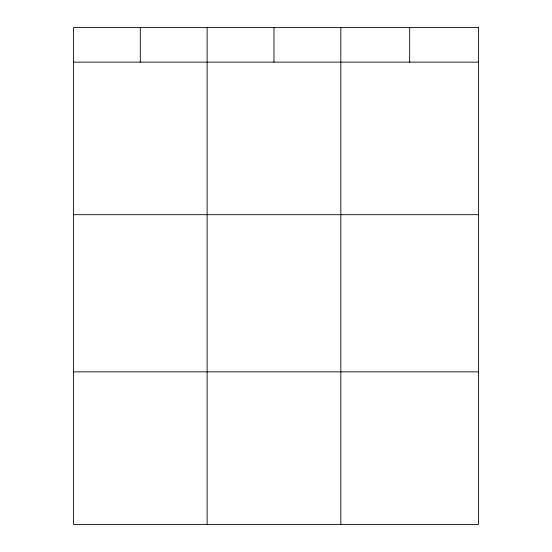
<?xml version="1.0" encoding="UTF-8"?>
<svg xmlns="http://www.w3.org/2000/svg" width="552" height="552" viewBox="0 0 552 552"><rect width="100%" height="100%" fill="white"/><g stroke="black" fill="none" stroke-linecap="round" stroke-linejoin="round"><path stroke-width="0.83" d="M73.45 62.141L478.549 62.141M73.45 214.687L478.549 214.687M73.45 371.855L478.549 371.855M409.687 27.6L409.687 62.141M340.819 27.6L340.819 524.4M273.971 27.6L273.971 62.141M207.131 27.6L207.131 524.4M140.291 27.6L140.291 62.141M478.549 27.6L73.45 27.6L73.45 524.4L478.549 524.4L478.549 27.6"/></g></svg>
